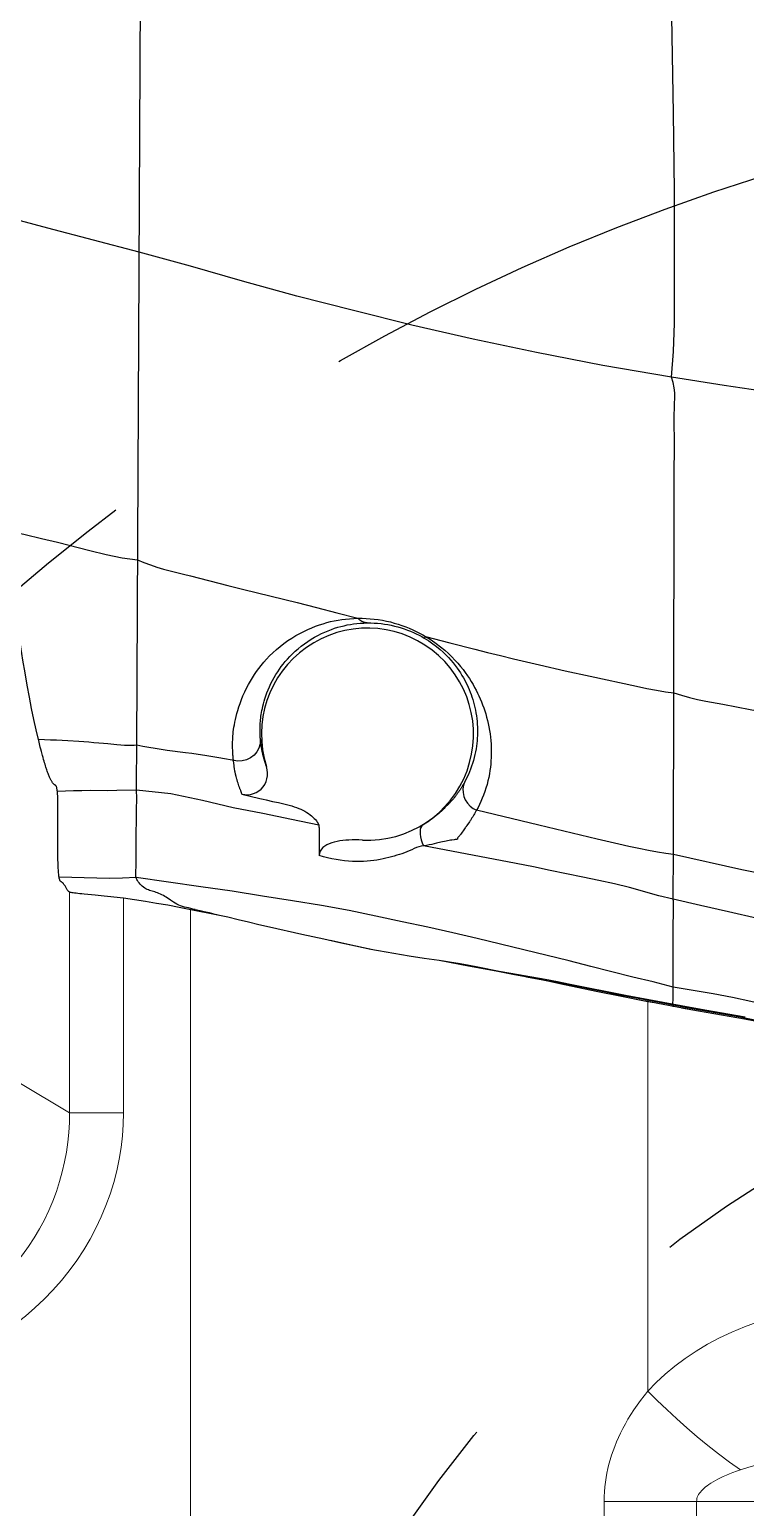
# Model space of a CAD drawing. Header units: inches. Extents: x 133169 to 134399, y -43543 to -42673.
# Drawn here: x 134142.25 to 134159.22, y -42904.1 to -42869.09 of the extents above; entities that cross this region are included whole.
import ezdxf

# ---------------------------------------------------------------- set-up
doc = ezdxf.new("R2010")
doc.units = ezdxf.units.IN
doc.header["$LTSCALE"] = 2
doc.header["$MEASUREMENT"] = 0
doc.linetypes.add('HIDDEN', pattern=[9.525, 6.35, -3.175])
doc.layers.get('0').update_dxf_attribs({"linetype": 'CONTINUOUS'})
doc.layers.add('CAV-COR', color=1, linetype='CONTINUOUS')
doc.layers.add('枕位', color=75, linetype='CONTINUOUS', lineweight=15)

msp = doc.modelspace()

# ---------------------------------------------------------------- linework, layer by layer
at = {"color": 8, "linetype": 'HIDDEN'}
for radius in [50, 28.15, 20.5]:
    msp.add_circle((134174.511, -42920.306), radius, dxfattribs=at)
at = {"layer": 'CAV-COR', "linetype": 'ByBlock'}
for p, q in [((134144.794, -42886.044), (134144.909, -42862.857)), ((134157.517, -42871.065), (134157.447, -42866.763)), ((134142.689, -42873.792), (134142.043, -42873.618)), ((134144.852, -42874.363), (134142.689, -42873.792)), ((134157.535, -42879.528), (134157.539, -42879.057)), ((134157.535, -42879.692), (134157.535, -42879.528)), ((134145.907, -42881.992), (134146.072, -42882.034)), ((134146.072, -42882.034), (134146.952, -42882.261)), ((134146.952, -42882.261), (134147.334, -42882.356)), ((134147.334, -42882.356), (134148.597, -42882.663)), ((134148.597, -42882.663), (134149.057, -42882.779)), ((134149.057, -42882.779), (134149.537, -42882.903)), ((134149.537, -42882.903), (134150.038, -42883.037)), ((134151.573, -42883.425), (134151.644, -42883.466)), ((134151.644, -42883.466), (134151.772, -42883.548)), ((134151.644, -42883.466), (134152.216, -42883.617)), ((134152.216, -42883.617), (134152.807, -42883.769)), ((134154.342, -42884.139), (134154.952, -42884.279)), ((134154.952, -42884.279), (134155.544, -42884.411)), ((134155.544, -42884.411), (134156.642, -42884.648)), ((134142.509, -42886.086), (134142.481, -42885.97)), ((134143.164, -42885.941), (134142.895, -42885.927)), ((134144.791, -42886.749), (134144.794, -42886.253)), ((134146.74, -42886.344), (134146.412, -42886.291)), ((134147.19, -42886.419), (134146.74, -42886.344)), ((134147.086, -42886.401), (134147.082, -42886.355)), ((134147.873, -42886.551), (134147.865, -42886.529)), ((134144.79, -42886.916), (134144.791, -42886.849)), ((134144.791, -42886.826), (134144.791, -42886.749)), ((134144.791, -42886.849), (134144.791, -42886.826)), ((134147.167, -42886.847), (134147.151, -42886.781)), ((134143.297, -42887.126), (134142.915, -42887.141)), ((134147.287, -42887.203), (134147.71, -42887.305)), ((134148.013, -42887.374), (134148.153, -42887.403)), ((134152.222, -42887.4), (134152.208, -42887.414)), ((134152.236, -42887.385), (134152.222, -42887.4)), ((134152.786, -42887.695), (134152.76, -42887.738)), ((134154.329, -42887.934), (134152.852, -42887.58)), ((134149.116, -42888.074), (134149.117, -42888.127)), ((134152.583, -42888.002), (134152.564, -42888.027)), ((134152.622, -42887.944), (134152.602, -42887.974)), ((134155.708, -42888.267), (134154.329, -42887.934)), ((134142.927, -42888.662), (134142.926, -42888.432)), ((134149.118, -42888.183), (134149.12, -42888.241)), ((134149.122, -42888.367), (134149.123, -42888.435)), ((134149.123, -42888.435), (134149.123, -42888.658)), ((134153.792, -42888.847), (134151.595, -42888.425)), ((134152.49, -42888.129), (134152.475, -42888.15)), ((134156.219, -42888.386), (134155.708, -42888.267)), ((134142.928, -42888.752), (134142.927, -42888.662)), ((134142.93, -42888.84), (134142.928, -42888.752)), ((134144.778, -42888.784), (134144.781, -42888.622)), ((134157.515, -42888.722), (134157.515, -42888.632)), ((134143.112, -42889.406), (134143.095, -42889.376)), ((134143.879, -42889.601), (134143.808, -42889.594)), ((134144.027, -42889.616), (134143.879, -42889.601)), ((134146.958, -42890.117), (134145.8, -42889.887)), ((134146.302, -42889.963), (134146.364, -42889.976)), ((134146.364, -42889.976), (134146.433, -42889.992)), ((134146.433, -42889.992), (134146.509, -42890.009)), ((134146.509, -42890.009), (134146.591, -42890.029)), ((134146.591, -42890.029), (134146.723, -42890.062)), ((134149.229, -42890.64), (134148.706, -42890.527)), ((134149.606, -42890.724), (134149.229, -42890.64)), ((134149.38, -42890.666), (134149.992, -42890.798)), ((134149.979, -42890.805), (134149.606, -42890.724)), ((134149.992, -42890.798), (134150.279, -42890.858)), ((134150.279, -42890.858), (134150.433, -42890.889)), ((134151.964, -42891.146), (134151.609, -42891.095)), ((134152.659, -42891.275), (134151.964, -42891.146)), ((134152.018, -42891.148), (134152.208, -42891.177)), ((134153.354, -42891.408), (134152.659, -42891.275)), ((134157.508, -42891.368), (134157.51, -42891.228)), ((134157.51, -42891.179), (134157.51, -42890.974)), ((134157.51, -42891.228), (134157.51, -42891.179)), ((134152.879, -42891.294), (134153.39, -42891.393)), ((134155.073, -42891.702), (134156.378, -42891.963)), ((134156.29, -42891.973), (134155.167, -42891.748)), ((134156.248, -42891.991), (134155.723, -42891.885)), ((134156.721, -42892.056), (134156.29, -42891.973)), ((134156.378, -42891.963), (134156.721, -42892.029)), ((134157.508, -42891.778), (134157.509, -42891.648)), ((134158.461, -42891.936), (134157.508, -42891.778)), ((134157.508, -42891.913), (134157.508, -42891.863)), ((134156.911, -42892.121), (134156.248, -42891.991)), ((134156.721, -42892.029), (134157.911, -42892.252)), ((134157.507, -42892.204), (134156.721, -42892.056)), ((134157.901, -42892.306), (134156.814, -42892.102)), ((134157.013, -42892.14), (134156.911, -42892.121)), ((134157.506, -42892.144), (134157.507, -42892.085)), ((134157.507, -42892.207), (134157.507, -42892.204)), ((134157.963, -42892.287), (134157.507, -42892.204)), ((134158.115, -42892.345), (134157.709, -42892.271)), ((134157.911, -42892.252), (134158.308, -42892.323)), ((134159.055, -42892.482), (134157.963, -42892.287)), ((134158.308, -42892.323), (134159.22, -42892.482)), ((134159.205, -42892.538), (134158.115, -42892.345))]:
    msp.add_line(p, q, dxfattribs=at)
for points in [[(134157.545, -42873.762), (134157.539, -42872.911), (134157.517, -42871.065)], [(134157.475, -42877.325), (134157.522, -42876.712), (134157.541, -42876.047), (134157.545, -42875.328), (134157.545, -42873.762)], [(134157.475, -42877.325), (134155.84, -42877.045), (134154.273, -42876.74), (134152.767, -42876.419), (134151.317, -42876.092), (134149.933, -42875.746), (134148.594, -42875.402), (134147.306, -42875.049), (134146.067, -42874.695), (134144.852, -42874.363)], [(134157.539, -42878.76), (134157.536, -42878.475), (134157.535, -42878.337), (134157.536, -42878.203), (134157.54, -42878.073), (134157.546, -42877.945), (134157.55, -42877.82), (134157.548, -42877.697), (134157.537, -42877.573), (134157.513, -42877.449), (134157.475, -42877.325)], [(134170.359, -42878.131), (134168.699, -42878.172), (134167.101, -42878.168), (134165.566, -42878.127), (134164.099, -42878.059), (134162.692, -42877.972), (134161.323, -42877.862), (134159.996, -42877.71), (134158.718, -42877.524), (134157.475, -42877.325)], [(134157.539, -42879.057), (134157.54, -42878.907), (134157.539, -42878.76)], [(134157.515, -42888.632), (134157.534, -42880.564), (134157.535, -42880.383), (134157.535, -42879.692)], [(134141.392, -42880.886), (134141.772, -42880.967), (134142.153, -42881.053), (134142.534, -42881.142), (134142.916, -42881.236), (134143.686, -42881.43)], [(134143.686, -42881.43), (134144.07, -42881.522), (134144.449, -42881.601), (134144.816, -42881.651)], [(134144.816, -42881.651), (134144.967, -42881.716), (134145.12, -42881.773), (134145.274, -42881.824), (134145.429, -42881.87), (134145.586, -42881.912), (134145.907, -42881.992)], [(134147.077, -42886.277), (134147.073, -42886.219), (134147.071, -42886.188), (134147.07, -42886.155), (134147.068, -42886.12), (134147.067, -42886.083), (134147.067, -42886.045), (134147.067, -42886.005), (134147.068, -42885.963), (134147.07, -42885.919), (134147.072, -42885.874), (134147.075, -42885.826), (134147.08, -42885.777), (134147.085, -42885.726), (134147.092, -42885.673), (134147.1, -42885.617), (134147.11, -42885.558), (134147.121, -42885.497), (134147.135, -42885.433), (134147.151, -42885.365), (134147.169, -42885.293), (134147.191, -42885.217), (134147.216, -42885.136), (134147.245, -42885.052), (134147.277, -42884.964), (134147.314, -42884.873), (134147.355, -42884.781), (134147.398, -42884.69), (134147.443, -42884.605), (134147.49, -42884.522), (134147.539, -42884.443), (134147.587, -42884.368), (134147.637, -42884.296), (134147.69, -42884.225), (134147.747, -42884.152), (134147.807, -42884.079), (134147.873, -42884.005), (134147.945, -42883.929), (134148.023, -42883.852), (134148.105, -42883.778), (134148.193, -42883.704), (134148.285, -42883.633), (134148.378, -42883.566), (134148.472, -42883.504), (134148.567, -42883.447), (134148.662, -42883.395), (134148.756, -42883.346), (134148.85, -42883.302), (134148.943, -42883.262), (134149.034, -42883.226), (134149.125, -42883.193), (134149.215, -42883.164), (134149.304, -42883.139), (134149.391, -42883.116), (134149.479, -42883.097), (134149.567, -42883.08), (134149.655, -42883.066), (134149.747, -42883.055), (134149.841, -42883.046), (134149.938, -42883.04), (134150.038, -42883.037)], [(134147.728, -42885.91), (134147.726, -42885.891), (134147.725, -42885.871), (134147.723, -42885.851), (134147.722, -42885.829), (134147.721, -42885.807), (134147.72, -42885.784), (134147.719, -42885.759), (134147.718, -42885.734), (134147.718, -42885.707), (134147.718, -42885.678), (134147.718, -42885.649), (134147.719, -42885.618), (134147.72, -42885.585), (134147.722, -42885.551), (134147.724, -42885.515), (134147.727, -42885.478), (134147.73, -42885.439), (134147.735, -42885.399), (134147.74, -42885.357), (134147.746, -42885.313), (134147.754, -42885.267), (134147.763, -42885.219), (134147.773, -42885.17), (134147.785, -42885.117), (134147.798, -42885.061), (134147.814, -42885.003), (134147.833, -42884.941), (134147.855, -42884.875), (134147.88, -42884.806), (134147.908, -42884.734), (134147.94, -42884.66), (134147.976, -42884.583), (134148.015, -42884.509), (134148.054, -42884.438), (134148.095, -42884.369), (134148.137, -42884.303), (134148.179, -42884.241), (134148.222, -42884.182), (134148.267, -42884.122), (134148.316, -42884.063), (134148.367, -42884.003), (134148.423, -42883.943), (134148.485, -42883.881), (134148.551, -42883.818), (134148.62, -42883.757), (134148.694, -42883.697), (134148.772, -42883.638), (134148.851, -42883.583), (134148.93, -42883.532), (134149.011, -42883.484), (134149.091, -42883.44), (134149.171, -42883.4), (134149.251, -42883.364), (134149.33, -42883.33), (134149.408, -42883.301), (134149.485, -42883.274), (134149.562, -42883.25), (134149.637, -42883.229), (134149.711, -42883.211), (134149.786, -42883.195), (134149.861, -42883.181), (134149.936, -42883.17), (134150.013, -42883.16), (134150.093, -42883.153), (134150.176, -42883.148), (134150.26, -42883.145)], [(134150.038, -42883.037), (134150.136, -42883.037), (134150.233, -42883.04), (134150.329, -42883.047), (134150.426, -42883.056), (134150.522, -42883.068), (134150.617, -42883.084), (134150.712, -42883.102), (134150.807, -42883.123), (134150.9, -42883.148), (134150.992, -42883.175), (134151.082, -42883.205), (134151.17, -42883.237), (134151.256, -42883.271), (134151.34, -42883.308), (134151.421, -42883.346), (134151.499, -42883.385), (134151.573, -42883.425)], [(134150.26, -42883.145), (134150.233, -42883.144), (134150.207, -42883.139), (134150.181, -42883.132), (134150.155, -42883.123), (134150.13, -42883.11), (134150.106, -42883.096), (134150.083, -42883.078), (134150.06, -42883.059), (134150.038, -42883.037)], [(134150.26, -42883.145), (134150.341, -42883.145), (134150.423, -42883.148), (134150.504, -42883.154), (134150.586, -42883.161), (134150.666, -42883.172), (134150.747, -42883.185), (134150.827, -42883.201), (134150.906, -42883.219), (134150.984, -42883.239), (134151.061, -42883.262), (134151.138, -42883.287), (134151.212, -42883.314), (134151.284, -42883.342), (134151.355, -42883.373), (134151.422, -42883.404), (134151.487, -42883.437), (134151.55, -42883.47), (134151.609, -42883.505)], [(134142.481, -42885.97), (134142.411, -42885.677), (134142.357, -42885.433), (134142.304, -42885.176), (134142.251, -42884.906), (134142.2, -42884.624), (134142.149, -42884.33), (134142.099, -42884.027), (134142.051, -42883.714), (134142.003, -42883.39)], [(134151.609, -42883.505), (134151.611, -42883.504), (134151.613, -42883.503), (134151.615, -42883.501), (134151.619, -42883.498), (134151.623, -42883.494), (134151.627, -42883.488), (134151.632, -42883.482), (134151.638, -42883.474), (134151.644, -42883.466)], [(134151.609, -42883.505), (134151.716, -42883.572), (134151.815, -42883.64)], [(134151.772, -42883.548), (134151.89, -42883.63), (134151.998, -42883.711), (134152.095, -42883.791), (134152.183, -42883.871), (134152.264, -42883.949), (134152.338, -42884.026), (134152.406, -42884.102), (134152.47, -42884.177), (134152.529, -42884.251), (134152.583, -42884.324), (134152.634, -42884.396), (134152.681, -42884.466), (134152.725, -42884.536), (134152.766, -42884.605), (134152.805, -42884.674), (134152.841, -42884.741), (134152.875, -42884.809), (134152.907, -42884.877), (134152.938, -42884.945), (134152.966, -42885.014), (134152.994, -42885.085), (134153.02, -42885.156), (134153.045, -42885.228), (134153.068, -42885.302), (134153.089, -42885.377), (134153.109, -42885.454), (134153.128, -42885.532), (134153.144, -42885.611), (134153.158, -42885.692), (134153.171, -42885.773), (134153.181, -42885.854), (134153.189, -42885.935), (134153.194, -42886.017), (134153.198, -42886.098), (134153.2, -42886.178), (134153.199, -42886.257), (134153.197, -42886.335), (134153.192, -42886.412), (134153.186, -42886.489), (134153.177, -42886.566), (134153.167, -42886.644), (134153.154, -42886.724), (134153.138, -42886.806), (134153.12, -42886.889), (134153.098, -42886.974), (134153.073, -42887.059), (134153.046, -42887.142), (134153.017, -42887.223), (134152.986, -42887.301), (134152.955, -42887.376), (134152.923, -42887.448), (134152.889, -42887.516), (134152.852, -42887.58)], [(134151.815, -42883.64), (134151.904, -42883.708), (134151.985, -42883.775), (134152.058, -42883.84), (134152.125, -42883.905), (134152.186, -42883.969), (134152.242, -42884.031), (134152.294, -42884.093), (134152.343, -42884.154), (134152.388, -42884.214), (134152.43, -42884.274), (134152.468, -42884.332), (134152.504, -42884.39), (134152.538, -42884.447), (134152.569, -42884.503), (134152.598, -42884.559), (134152.625, -42884.615), (134152.651, -42884.671), (134152.675, -42884.727), (134152.698, -42884.784), (134152.72, -42884.842), (134152.741, -42884.901), (134152.76, -42884.961), (134152.778, -42885.022), (134152.795, -42885.085), (134152.81, -42885.148), (134152.824, -42885.213), (134152.836, -42885.278), (134152.847, -42885.345), (134152.855, -42885.411), (134152.863, -42885.479), (134152.868, -42885.546), (134152.871, -42885.613), (134152.873, -42885.68), (134152.873, -42885.746), (134152.871, -42885.811), (134152.868, -42885.875), (134152.863, -42885.939), (134152.857, -42886.002), (134152.849, -42886.065), (134152.839, -42886.13), (134152.827, -42886.197), (134152.812, -42886.264), (134152.796, -42886.333), (134152.777, -42886.403), (134152.756, -42886.473), (134152.734, -42886.542), (134152.709, -42886.609), (134152.684, -42886.673), (134152.657, -42886.735), (134152.63, -42886.794), (134152.602, -42886.851), (134152.574, -42886.905)], [(134152.807, -42883.769), (134153.111, -42883.845), (134153.416, -42883.92), (134153.724, -42883.994), (134154.342, -42884.139)], [(134156.642, -42884.648), (134156.889, -42884.699), (134157.118, -42884.742), (134157.33, -42884.776), (134157.524, -42884.8)], [(134157.524, -42884.8), (134157.709, -42884.861), (134157.897, -42884.913), (134158.089, -42884.958), (134158.283, -42884.998), (134158.687, -42885.073)], [(134158.687, -42885.073), (134159.336, -42885.199), (134159.8, -42885.288)], [(134142.895, -42885.927), (134142.755, -42885.92), (134142.612, -42885.914), (134142.466, -42885.909)], [(134144.321, -42886.035), (134144.113, -42886.013), (134144.004, -42886.003), (134143.893, -42885.993), (134143.779, -42885.983), (134143.662, -42885.974), (134143.542, -42885.965), (134143.419, -42885.957), (134143.164, -42885.941)], [(134147.728, -42885.91), (134147.722, -42886.012), (134147.693, -42886.11), (134147.644, -42886.201), (134147.577, -42886.28), (134147.494, -42886.344), (134147.399, -42886.389), (134147.296, -42886.414), (134147.19, -42886.419)], [(134147.865, -42886.529), (134147.857, -42886.508), (134147.854, -42886.497), (134147.85, -42886.487), (134147.846, -42886.476), (134147.842, -42886.464), (134147.838, -42886.453), (134147.835, -42886.441), (134147.831, -42886.429), (134147.827, -42886.417), (134147.823, -42886.405), (134147.82, -42886.392), (134147.816, -42886.38), (134147.812, -42886.367), (134147.809, -42886.355), (134147.805, -42886.342), (134147.802, -42886.328), (134147.798, -42886.315), (134147.795, -42886.301), (134147.791, -42886.288), (134147.788, -42886.274), (134147.784, -42886.26), (134147.781, -42886.246), (134147.778, -42886.232), (134147.775, -42886.217), (134147.772, -42886.203), (134147.769, -42886.188), (134147.766, -42886.174), (134147.763, -42886.159), (134147.76, -42886.144), (134147.757, -42886.13), (134147.755, -42886.115), (134147.752, -42886.1), (134147.75, -42886.086), (134147.748, -42886.071), (134147.745, -42886.056), (134147.743, -42886.042), (134147.741, -42886.027), (134147.739, -42886.012), (134147.737, -42885.998), (134147.735, -42885.983), (134147.734, -42885.969), (134147.732, -42885.954), (134147.731, -42885.939), (134147.729, -42885.925), (134147.728, -42885.91)], [(134142.562, -42886.289), (134142.537, -42886.191), (134142.523, -42886.14), (134142.509, -42886.086)], [(134142.663, -42886.627), (134142.643, -42886.565), (134142.632, -42886.531), (134142.621, -42886.496), (134142.61, -42886.458), (134142.598, -42886.419), (134142.587, -42886.378), (134142.575, -42886.334), (134142.562, -42886.289)], [(134144.794, -42886.044), (134144.735, -42886.051), (134144.668, -42886.054), (134144.592, -42886.054), (134144.509, -42886.05), (134144.418, -42886.044), (134144.321, -42886.035)], [(134144.794, -42886.253), (134144.795, -42886.154), (134144.795, -42886.101), (134144.794, -42886.044)], [(134145.515, -42886.165), (134145.373, -42886.146), (134145.23, -42886.125), (134145.086, -42886.101), (134144.941, -42886.075), (134144.794, -42886.044)], [(134146.412, -42886.291), (134146.254, -42886.266), (134146.1, -42886.243), (134145.949, -42886.222), (134145.515, -42886.165)], [(134147.082, -42886.355), (134147.078, -42886.304), (134147.077, -42886.277)], [(134142.915, -42887.141), (134142.912, -42887.116), (134142.908, -42887.094), (134142.905, -42887.074), (134142.901, -42887.057), (134142.898, -42887.042), (134142.894, -42887.03), (134142.89, -42887.019), (134142.885, -42887.01), (134142.881, -42887.002), (134142.876, -42886.997), (134142.871, -42886.993), (134142.867, -42886.989), (134142.862, -42886.987), (134142.857, -42886.985), (134142.852, -42886.983), (134142.846, -42886.98), (134142.841, -42886.977), (134142.836, -42886.974), (134142.83, -42886.969), (134142.824, -42886.962), (134142.819, -42886.956), (134142.813, -42886.948), (134142.806, -42886.94), (134142.8, -42886.931), (134142.794, -42886.922), (134142.787, -42886.912), (134142.78, -42886.901), (134142.773, -42886.89), (134142.766, -42886.878), (134142.759, -42886.864), (134142.751, -42886.85), (134142.743, -42886.834), (134142.735, -42886.817), (134142.727, -42886.799), (134142.719, -42886.78), (134142.71, -42886.759), (134142.701, -42886.736), (134142.692, -42886.711), (134142.683, -42886.685), (134142.673, -42886.657), (134142.663, -42886.627)], [(134147.102, -42886.523), (134147.095, -42886.472), (134147.093, -42886.454), (134147.091, -42886.437), (134147.089, -42886.42), (134147.086, -42886.401)], [(134147.113, -42886.592), (134147.107, -42886.557), (134147.105, -42886.54), (134147.102, -42886.523)], [(134147.121, -42886.643), (134147.115, -42886.609), (134147.113, -42886.592)], [(134147.151, -42886.781), (134147.138, -42886.729), (134147.135, -42886.712), (134147.131, -42886.695), (134147.127, -42886.678), (134147.124, -42886.66), (134147.121, -42886.643)], [(134147.287, -42887.203), (134147.358, -42887.214), (134147.427, -42887.216), (134147.494, -42887.208), (134147.562, -42887.19), (134147.627, -42887.162), (134147.687, -42887.126), (134147.741, -42887.082), (134147.789, -42887.029), (134147.829, -42886.971), (134147.86, -42886.907), (134147.883, -42886.838), (134147.896, -42886.767), (134147.898, -42886.696), (134147.89, -42886.623), (134147.873, -42886.549)], [(134144.788, -42887.05), (134144.789, -42887.018), (134144.79, -42887.001), (134144.79, -42886.985), (134144.79, -42886.969)], [(134144.789, -42887.105), (134144.79, -42887.09), (134144.79, -42887.081), (134144.789, -42887.076), (134144.789, -42887.073), (134144.788, -42887.069), (134144.788, -42887.062), (134144.788, -42887.05)], [(134144.79, -42886.969), (134144.79, -42886.935), (134144.79, -42886.916)], [(134147.207, -42886.975), (134147.196, -42886.944), (134147.191, -42886.928), (134147.186, -42886.912), (134147.181, -42886.896), (134147.176, -42886.88), (134147.172, -42886.863), (134147.167, -42886.847)], [(134147.288, -42887.203), (134147.285, -42887.19), (134147.281, -42887.178), (134147.277, -42887.166), (134147.273, -42887.154), (134147.269, -42887.142), (134147.264, -42887.13), (134147.259, -42887.117), (134147.253, -42887.103), (134147.248, -42887.089), (134147.242, -42887.075), (134147.237, -42887.061), (134147.232, -42887.047), (134147.227, -42887.033), (134147.223, -42887.019), (134147.218, -42887.004), (134147.207, -42886.975)], [(134152.574, -42886.905), (134152.567, -42886.917), (134152.561, -42886.929), (134152.554, -42886.941), (134152.548, -42886.953), (134152.541, -42886.965), (134152.534, -42886.976), (134152.527, -42886.988), (134152.52, -42887), (134152.513, -42887.012), (134152.506, -42887.024), (134152.499, -42887.035), (134152.491, -42887.047), (134152.483, -42887.06), (134152.476, -42887.072), (134152.467, -42887.084), (134152.459, -42887.097), (134152.45, -42887.11), (134152.441, -42887.124), (134152.431, -42887.138), (134152.422, -42887.152), (134152.412, -42887.166), (134152.402, -42887.18), (134152.392, -42887.193), (134152.383, -42887.206), (134152.373, -42887.218), (134152.365, -42887.23), (134152.356, -42887.241), (134152.348, -42887.252), (134152.339, -42887.263), (134152.332, -42887.273), (134152.324, -42887.282), (134152.316, -42887.292), (134152.308, -42887.301), (134152.301, -42887.31), (134152.293, -42887.319), (134152.286, -42887.328), (134152.279, -42887.337), (134152.271, -42887.345), (134152.264, -42887.353), (134152.257, -42887.362), (134152.25, -42887.37), (134152.243, -42887.377), (134152.236, -42887.385)], [(134152.574, -42886.905), (134152.543, -42886.989), (134152.528, -42887.077), (134152.53, -42887.167), (134152.548, -42887.256), (134152.583, -42887.34), (134152.633, -42887.417), (134152.696, -42887.484), (134152.77, -42887.539), (134152.852, -42887.58)], [(134142.927, -42887.38), (134142.926, -42887.357), (134142.926, -42887.333), (134142.926, -42887.311), (134142.925, -42887.289), (134142.924, -42887.27), (134142.924, -42887.251), (134142.922, -42887.233), (134142.921, -42887.216), (134142.92, -42887.2), (134142.919, -42887.184), (134142.917, -42887.169), (134142.916, -42887.155), (134142.915, -42887.141)], [(134142.926, -42888.432), (134142.926, -42887.481), (134142.927, -42887.38)], [(134144.1, -42887.121), (134143.692, -42887.119), (134143.495, -42887.121), (134143.297, -42887.126)], [(134144.789, -42887.105), (134144.321, -42887.118), (134144.1, -42887.121)], [(134144.793, -42887.189), (134144.79, -42887.135), (134144.789, -42887.117), (134144.789, -42887.105)], [(134149.108, -42887.935), (134148.461, -42887.801), (134147.785, -42887.664), (134147.08, -42887.524), (134146.358, -42887.351), (134145.601, -42887.199), (134144.789, -42887.105)], [(134144.789, -42887.494), (134144.794, -42887.382), (134144.795, -42887.334), (134144.796, -42887.292), (134144.796, -42887.255), (134144.795, -42887.221), (134144.793, -42887.189)], [(134147.71, -42887.305), (134147.789, -42887.324), (134147.865, -42887.341), (134148.013, -42887.374)], [(134148.153, -42887.403), (134148.22, -42887.418), (134148.285, -42887.434), (134148.349, -42887.449), (134148.41, -42887.465), (134148.47, -42887.482), (134148.528, -42887.5), (134148.583, -42887.52), (134148.636, -42887.54), (134148.687, -42887.562), (134148.735, -42887.584), (134148.781, -42887.609), (134148.824, -42887.635), (134148.864, -42887.661), (134148.903, -42887.689), (134148.938, -42887.717), (134148.971, -42887.746), (134149.002, -42887.776), (134149.03, -42887.806), (134149.055, -42887.838), (134149.076, -42887.869), (134149.094, -42887.902), (134149.108, -42887.935)], [(134152.208, -42887.414), (134152.195, -42887.428), (134152.188, -42887.435), (134152.182, -42887.442), (134152.176, -42887.447), (134152.171, -42887.452), (134152.166, -42887.457), (134152.162, -42887.461), (134152.157, -42887.466), (134152.15, -42887.472), (134152.141, -42887.481)], [(134144.781, -42888.445), (134144.781, -42888.347), (134144.786, -42887.608)], [(134144.786, -42887.608), (134144.787, -42887.551), (134144.789, -42887.494)], [(134152.141, -42887.481), (134152.102, -42887.521), (134152.084, -42887.539), (134152.063, -42887.559), (134152.041, -42887.58), (134152.016, -42887.604), (134151.988, -42887.63), (134151.957, -42887.658), (134151.923, -42887.687), (134151.885, -42887.718), (134151.844, -42887.751), (134151.8, -42887.785), (134151.752, -42887.821), (134151.7, -42887.857), (134151.645, -42887.893), (134151.586, -42887.93)], [(134152.76, -42887.738), (134152.742, -42887.767), (134152.733, -42887.782), (134152.724, -42887.797), (134152.713, -42887.813), (134152.703, -42887.829), (134152.692, -42887.845), (134152.68, -42887.861), (134152.622, -42887.944)], [(134152.852, -42887.58), (134152.845, -42887.595), (134152.836, -42887.61), (134152.828, -42887.624), (134152.82, -42887.638), (134152.812, -42887.652), (134152.803, -42887.666), (134152.786, -42887.695)], [(134149.108, -42887.935), (134149.112, -42887.956), (134149.115, -42887.978), (134149.116, -42888.001), (134149.117, -42888.024), (134149.116, -42888.074)], [(134151.586, -42887.93), (134151.556, -42887.957), (134151.532, -42887.993), (134151.517, -42888.038), (134151.51, -42888.092), (134151.511, -42888.151), (134151.52, -42888.216), (134151.538, -42888.284), (134151.563, -42888.355), (134151.595, -42888.425)], [(134152.564, -42888.027), (134152.547, -42888.051), (134152.49, -42888.129)], [(134152.602, -42887.974), (134152.592, -42887.988), (134152.583, -42888.002)], [(134144.781, -42888.622), (134144.781, -42888.579), (134144.781, -42888.445)], [(134149.117, -42888.127), (134149.117, -42888.154), (134149.118, -42888.183)], [(134149.12, -42888.241), (134149.121, -42888.303), (134149.122, -42888.334), (134149.122, -42888.367)], [(134150.144, -42888.292), (134150.06, -42888.289), (134149.98, -42888.288), (134149.901, -42888.289), (134149.825, -42888.291), (134149.751, -42888.296), (134149.68, -42888.303), (134149.611, -42888.312), (134149.544, -42888.324), (134149.479, -42888.338), (134149.417, -42888.356), (134149.358, -42888.377), (134149.303, -42888.403), (134149.253, -42888.433), (134149.208, -42888.469), (134149.172, -42888.509), (134149.146, -42888.554), (134149.13, -42888.604), (134149.123, -42888.658)], [(134151.595, -42888.425), (134151.536, -42888.434), (134151.48, -42888.449), (134151.426, -42888.469), (134151.371, -42888.493), (134151.314, -42888.52), (134151.255, -42888.545), (134151.198, -42888.569), (134151.14, -42888.592), (134151.081, -42888.613), (134151.02, -42888.633), (134150.96, -42888.652), (134150.897, -42888.671), (134150.834, -42888.689), (134150.769, -42888.706), (134150.702, -42888.722), (134150.634, -42888.737), (134150.563, -42888.751), (134150.49, -42888.763), (134150.415, -42888.774), (134150.337, -42888.783), (134150.257, -42888.79), (134150.174, -42888.795), (134150.089, -42888.798), (134150.001, -42888.798), (134149.91, -42888.796), (134149.817, -42888.791), (134149.721, -42888.782), (134149.621, -42888.77), (134149.519, -42888.754), (134149.418, -42888.735), (134149.319, -42888.713), (134149.22, -42888.687), (134149.123, -42888.658)], [(134151.903, -42888.368), (134151.848, -42888.382), (134151.79, -42888.395), (134151.729, -42888.407), (134151.664, -42888.417), (134151.595, -42888.425)], [(134152.263, -42888.29), (134152.231, -42888.294), (134152.198, -42888.299), (134152.163, -42888.305), (134152.127, -42888.313), (134152.088, -42888.321), (134152.046, -42888.331), (134152.002, -42888.343), (134151.903, -42888.368)], [(134152.475, -42888.15), (134152.468, -42888.16), (134152.46, -42888.169), (134152.453, -42888.179), (134152.446, -42888.188), (134152.437, -42888.197), (134152.429, -42888.205), (134152.421, -42888.214), (134152.413, -42888.223), (134152.406, -42888.233), (134152.401, -42888.242), (134152.4, -42888.252), (134152.4, -42888.261), (134152.398, -42888.267), (134152.391, -42888.271), (134152.379, -42888.274), (134152.363, -42888.277), (134152.343, -42888.281), (134152.319, -42888.283), (134152.263, -42888.29)], [(134157.515, -42888.632), (134157.334, -42888.61), (134157.137, -42888.578), (134156.925, -42888.539), (134156.7, -42888.493), (134156.463, -42888.441), (134156.219, -42888.386)], [(134144.778, -42888.922), (134144.778, -42888.821), (134144.778, -42888.784)], [(134157.513, -42889.59), (134157.512, -42889.527), (134157.515, -42888.722)], [(134170.683, -42889.979), (134169.38, -42890.038), (134168.035, -42890.051), (134166.651, -42890.009), (134165.229, -42889.922), (134163.772, -42889.774), (134162.272, -42889.571), (134160.727, -42889.315), (134159.142, -42888.999), (134157.515, -42888.632)], [(134142.955, -42889.171), (134142.952, -42889.148), (134142.948, -42889.123), (134142.945, -42889.095), (134142.942, -42889.065), (134142.94, -42889.033), (134142.937, -42888.999), (134142.935, -42888.962), (134142.933, -42888.924), (134142.931, -42888.883), (134142.93, -42888.84)], [(134143.095, -42889.376), (134143.087, -42889.363), (134143.079, -42889.351), (134143.071, -42889.34), (134143.063, -42889.33), (134143.056, -42889.321), (134143.049, -42889.314), (134143.042, -42889.307), (134143.035, -42889.301), (134143.028, -42889.296), (134143.021, -42889.291), (134143.015, -42889.287), (134143.009, -42889.283), (134143.003, -42889.279), (134142.997, -42889.275), (134142.991, -42889.271), (134142.985, -42889.265), (134142.98, -42889.257), (134142.974, -42889.247), (134142.969, -42889.233), (134142.964, -42889.216), (134142.96, -42889.195), (134142.955, -42889.171)], [(134144.779, -42889.176), (134144.461, -42889.197), (134144.154, -42889.199), (134143.853, -42889.194), (134142.955, -42889.171)], [(134144.779, -42889.176), (134144.776, -42889.155), (134144.774, -42889.128), (134144.774, -42889.096), (134144.775, -42889.062), (134144.777, -42888.99)], [(134144.777, -42888.99), (134144.778, -42888.956), (134144.778, -42888.922)], [(134155.373, -42889.173), (134154.596, -42889.009), (134154.197, -42888.927), (134153.792, -42888.847)], [(134156.477, -42889.415), (134156.118, -42889.328), (134155.75, -42889.25), (134155.373, -42889.173)], [(134143.204, -42889.524), (134143.192, -42889.517), (134143.181, -42889.508), (134143.17, -42889.497), (134143.16, -42889.483), (134143.15, -42889.469), (134143.14, -42889.453), (134143.131, -42889.437), (134143.112, -42889.406)], [(134143.808, -42889.594), (134143.549, -42889.571), (134143.493, -42889.566), (134143.443, -42889.561), (134143.397, -42889.556), (134143.357, -42889.551), (134143.321, -42889.547), (134143.289, -42889.542), (134143.263, -42889.538), (134143.241, -42889.535), (134143.224, -42889.531), (134143.212, -42889.528), (134143.204, -42889.524)], [(134145.19, -42889.509), (134145.13, -42889.492), (134145.1, -42889.482), (134145.071, -42889.472), (134145.043, -42889.459), (134145.014, -42889.444), (134144.985, -42889.427), (134144.956, -42889.406), (134144.927, -42889.383), (134144.9, -42889.359), (134144.874, -42889.333), (134144.85, -42889.306), (134144.829, -42889.279), (134144.812, -42889.252), (134144.797, -42889.226), (134144.786, -42889.2), (134144.779, -42889.176)], [(134152.867, -42890.62), (134152.291, -42890.485), (134151.696, -42890.356), (134151.085, -42890.228), (134150.465, -42890.092), (134149.832, -42889.958), (134149.175, -42889.838), (134148.486, -42889.728), (134147.777, -42889.619), (134147.059, -42889.502), (134146.315, -42889.396), (134145.551, -42889.292), (134144.779, -42889.176)], [(134145.669, -42889.761), (134145.596, -42889.712), (134145.562, -42889.689), (134145.528, -42889.667), (134145.494, -42889.646), (134145.46, -42889.626), (134145.426, -42889.607), (134145.391, -42889.589), (134145.356, -42889.572), (134145.322, -42889.557), (134145.288, -42889.543), (134145.254, -42889.53), (134145.221, -42889.519), (134145.19, -42889.509)], [(134157.513, -42889.693), (134157.172, -42889.609), (134156.477, -42889.415)], [(134144.48, -42889.669), (134144.405, -42889.659), (134144.329, -42889.649), (134144.253, -42889.64), (134144.178, -42889.632), (134144.027, -42889.616)], [(134145.8, -42889.887), (134145.532, -42889.837), (134145.266, -42889.79), (134145.001, -42889.746), (134144.739, -42889.706), (134144.48, -42889.669)], [(134145.88, -42889.865), (134145.834, -42889.85), (134145.791, -42889.831), (134145.748, -42889.809), (134145.708, -42889.785), (134145.669, -42889.761)], [(134146.026, -42889.898), (134145.927, -42889.877), (134145.88, -42889.865)], [(134157.513, -42889.693), (134157.511, -42889.672), (134157.511, -42889.66), (134157.511, -42889.643), (134157.512, -42889.618), (134157.513, -42889.59)], [(134157.515, -42890.135), (134157.519, -42889.995), (134157.52, -42889.93), (134157.52, -42889.875), (134157.52, -42889.829), (134157.518, -42889.79), (134157.517, -42889.757), (134157.515, -42889.728), (134157.514, -42889.706), (134157.513, -42889.693)], [(134167.74, -42891.443), (134167.138, -42891.429), (134166.519, -42891.417), (134165.887, -42891.357), (134165.232, -42891.265), (134164.547, -42891.203), (134163.85, -42891.116), (134163.149, -42890.959), (134162.421, -42890.819), (134161.687, -42890.683), (134160.964, -42890.489), (134160.231, -42890.307), (134159.511, -42890.151), (134158.825, -42889.994), (134158.158, -42889.838), (134157.513, -42889.693)], [(134146.181, -42889.938), (134146.128, -42889.924), (134146.076, -42889.911), (134146.026, -42889.898)], [(134146.38, -42889.992), (134146.194, -42889.949), (134146.172, -42889.944), (134146.153, -42889.939), (134146.137, -42889.935), (134146.124, -42889.932), (134146.114, -42889.929), (134146.109, -42889.927), (134146.109, -42889.926), (134146.114, -42889.927), (134146.124, -42889.928), (134146.138, -42889.93)], [(134146.138, -42889.93), (134146.157, -42889.934), (134146.201, -42889.942)], [(134146.201, -42889.942), (134146.223, -42889.946), (134146.247, -42889.951), (134146.273, -42889.956), (134146.302, -42889.963)], [(134148.706, -42890.527), (134147.94, -42890.356), (134147.69, -42890.298), (134147.443, -42890.239), (134147.199, -42890.178), (134146.958, -42890.117)], [(134157.51, -42890.974), (134157.513, -42890.277), (134157.514, -42890.206), (134157.515, -42890.135)], [(134151.609, -42891.095), (134151.251, -42891.04), (134151.072, -42891.012), (134150.892, -42890.982), (134150.711, -42890.95), (134150.529, -42890.916), (134150.347, -42890.88), (134150.163, -42890.843), (134149.979, -42890.805)], [(134155.042, -42891.155), (134153.972, -42890.894), (134152.867, -42890.62)], [(134152.208, -42891.177), (134152.413, -42891.21), (134152.639, -42891.25), (134152.879, -42891.294)], [(134157.508, -42891.778), (134157.04, -42891.652), (134156.554, -42891.537), (134156.059, -42891.416), (134155.557, -42891.286), (134155.042, -42891.155)], [(134155.723, -42891.885), (134154.933, -42891.719), (134154.538, -42891.637), (134154.144, -42891.558), (134153.749, -42891.482), (134153.354, -42891.408)], [(134153.39, -42891.393), (134153.661, -42891.444), (134154.48, -42891.59)], [(134155.167, -42891.748), (134154.948, -42891.705), (134154.723, -42891.663), (134154.032, -42891.537)], [(134154.48, -42891.59), (134154.768, -42891.644), (134155.073, -42891.702)], [(134157.509, -42891.529), (134157.508, -42891.451), (134157.508, -42891.411), (134157.508, -42891.368)], [(134157.509, -42891.648), (134157.51, -42891.608), (134157.51, -42891.568), (134157.509, -42891.529)], [(134157.508, -42891.863), (134157.508, -42891.807), (134157.508, -42891.778)], [(134157.509, -42892.011), (134157.509, -42892.006), (134157.509, -42891.998), (134157.509, -42891.986), (134157.508, -42891.913)], [(134160.182, -42892.305), (134159.349, -42892.118), (134158.914, -42892.023), (134158.461, -42891.936)], [(134156.721, -42892.057), (134156.721, -42892.056), (134156.721, -42892.047), (134156.721, -42892.029)], [(134157.507, -42892.177), (134157.507, -42892.177), (134157.507, -42892.175), (134157.507, -42892.173), (134157.506, -42892.169), (134157.506, -42892.163), (134157.506, -42892.154), (134157.506, -42892.144)], [(134157.507, -42892.232), (134157.506, -42892.229), (134157.506, -42892.226), (134157.506, -42892.222), (134157.507, -42892.219), (134157.507, -42892.215), (134157.507, -42892.212), (134157.507, -42892.209)], [(134157.507, -42892.037), (134157.507, -42892.023), (134157.507, -42892.019), (134157.507, -42892.017), (134157.507, -42892.016), (134157.507, -42892.016), (134157.508, -42892.016), (134157.508, -42892.015), (134157.509, -42892.011)], [(134157.507, -42892.085), (134157.508, -42892.071), (134157.507, -42892.058), (134157.507, -42892.047), (134157.507, -42892.037)], [(134157.516, -42892.235), (134157.515, -42892.235), (134157.513, -42892.234), (134157.511, -42892.234), (134157.51, -42892.233), (134157.508, -42892.233), (134157.507, -42892.232)], [(134160.017, -42892.668), (134159.694, -42892.603), (134159.368, -42892.539), (134159.055, -42892.482)], [(134159.706, -42892.632), (134159.572, -42892.606), (134159.444, -42892.582), (134159.205, -42892.538)]]:
    msp.add_lwpolyline(points, dxfattribs=at)
msp.add_arc((134150.265, -42885.782), 2.513, 267.2228, 197.7662, dxfattribs=at)
at = {"layer": '枕位', "linetype": 'ByBlock'}
for p, q in [((134143.204, -42889.524), (134143.204, -42894.757)), ((134144.48, -42889.669), (134144.48, -42894.757)), ((134146.07, -42930.306), (134146.07, -42889.94)), ((134156.911, -42892.121), (134156.911, -42901.347)), ((134143.204, -42894.757), (134142.003, -42894.037)), ((134143.204, -42894.757), (134144.48, -42894.757)), ((134155.874, -42903.96), (134155.874, -42930.306)), ((134177.307, -42903.96), (134155.874, -42903.96)), ((134158.066, -42930.306), (134158.066, -42903.96))]:
    msp.add_line(p, q, dxfattribs=at)
for points in [[(134141.082, -42899.131), (134141.264, -42898.986), (134141.441, -42898.831), (134141.612, -42898.667), (134141.778, -42898.493), (134141.938, -42898.31), (134142.089, -42898.119), (134142.232, -42897.921), (134142.366, -42897.716), (134142.491, -42897.505), (134142.606, -42897.289), (134142.711, -42897.068), (134142.807, -42896.843), (134142.892, -42896.615), (134142.966, -42896.384), (134143.031, -42896.151), (134143.085, -42895.918), (134143.128, -42895.683), (134143.162, -42895.449), (134143.186, -42895.217), (134143.2, -42894.986), (134143.204, -42894.757)], [(134141.686, -42899.922), (134141.925, -42899.751), (134142.157, -42899.568), (134142.382, -42899.375), (134142.6, -42899.169), (134142.81, -42898.952), (134143.009, -42898.727), (134143.197, -42898.493), (134143.374, -42898.251), (134143.538, -42898.002), (134143.69, -42897.747), (134143.829, -42897.485), (134143.954, -42897.22), (134144.066, -42896.951), (134144.165, -42896.678), (134144.25, -42896.403), (134144.321, -42896.127), (134144.379, -42895.85), (134144.424, -42895.574), (134144.455, -42895.3), (134144.474, -42895.028), (134144.48, -42894.757)], [(134156.911, -42901.347), (134157.108, -42901.142), (134157.32, -42900.944), (134157.548, -42900.755), (134157.793, -42900.572), (134158.055, -42900.398), (134158.326, -42900.235), (134158.609, -42900.085), (134158.902, -42899.947), (134159.198, -42899.822), (134159.498, -42899.71)], [(134155.874, -42903.96), (134155.876, -42903.844), (134155.882, -42903.73), (134155.891, -42903.617), (134155.904, -42903.506), (134155.921, -42903.396), (134155.94, -42903.288), (134155.963, -42903.181), (134155.989, -42903.076), (134156.018, -42902.971), (134156.05, -42902.866), (134156.086, -42902.761), (134156.125, -42902.656), (134156.168, -42902.551), (134156.214, -42902.445), (134156.264, -42902.339), (134156.319, -42902.231), (134156.377, -42902.123), (134156.44, -42902.014), (134156.507, -42901.904), (134156.579, -42901.794), (134156.655, -42901.682), (134156.736, -42901.571), (134156.821, -42901.459), (134156.911, -42901.347)], [(134159.103, -42903.214), (134158.845, -42903.027), (134158.589, -42902.833), (134158.334, -42902.632), (134158.083, -42902.427), (134157.836, -42902.216), (134157.594, -42902.002), (134157.359, -42901.785), (134157.131, -42901.567), (134156.911, -42901.347)], [(134159.103, -42903.214), (134159.282, -42903.155), (134159.47, -42903.099), (134159.668, -42903.045), (134159.879, -42902.993), (134160.099, -42902.943), (134160.322, -42902.896), (134160.548, -42902.854), (134160.777, -42902.814), (134161.003, -42902.778), (134161.223, -42902.746), (134161.44, -42902.718), (134161.648, -42902.693), (134161.846, -42902.672), (134162.035, -42902.653), (134162.218, -42902.637), (134162.395, -42902.623), (134162.566, -42902.611), (134162.735, -42902.6), (134162.902, -42902.59), (134163.066, -42902.582), (134163.229, -42902.574), (134163.391, -42902.568)], [(134158.066, -42903.96), (134158.068, -42903.927), (134158.074, -42903.894), (134158.083, -42903.862), (134158.096, -42903.83), (134158.112, -42903.799), (134158.132, -42903.768), (134158.155, -42903.738), (134158.181, -42903.708), (134158.21, -42903.678), (134158.242, -42903.648), (134158.278, -42903.618), (134158.317, -42903.588), (134158.36, -42903.558), (134158.406, -42903.528), (134158.456, -42903.497), (134158.511, -42903.466), (134158.569, -42903.436), (134158.632, -42903.404), (134158.699, -42903.373), (134158.771, -42903.341), (134158.847, -42903.31), (134158.928, -42903.278), (134159.013, -42903.246), (134159.103, -42903.214)]]:
    msp.add_lwpolyline(points, dxfattribs=at)

doc.saveas('drawing.dxf')
